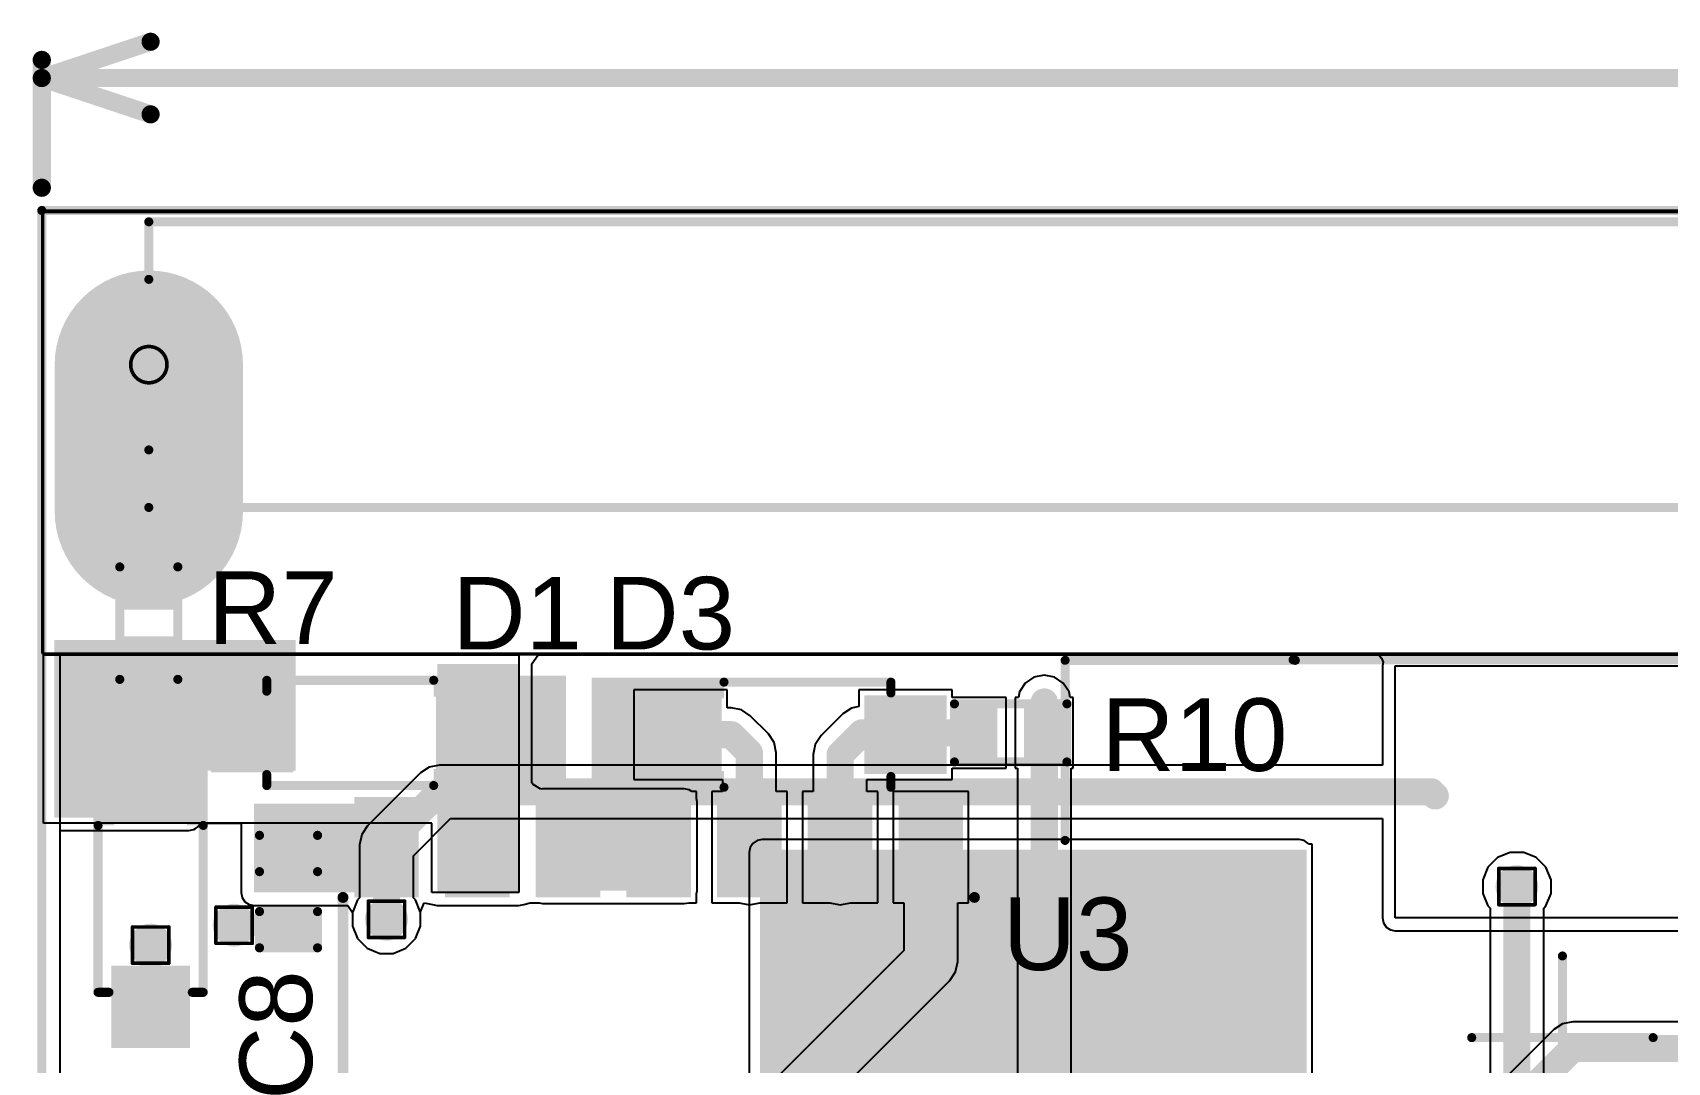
# Model space of a CAD drawing. Header units: inches. Extents: x 0 to 412, y -3 to 50.
# Drawn here: x -0.13 to 22.76, y 17.07 to 31.49 of the extents above; entities that cross this region are included whole.
import ezdxf

# ---------------------------------------------------------------- set-up
doc = ezdxf.new("R2010")
doc.units = ezdxf.units.IN
for name, color, linetype in [('Board_Outline', 56, 'Continuous'), ('Bottom Layer', 5, 'Continuous'), ('Bottom Overlay', 54, 'Continuous'), ('Bottom Paste', 16, 'Continuous'), ('Bottom Solder', 6, 'Continuous'), ('Dimension', 6, 'Continuous'), ('Drill Drawing', 1, 'Continuous'), ('Multi-Layer', 9, 'Continuous'), ('Pad Holes', 156, 'Continuous'), ('Top Layer', 1, 'Continuous'), ('Top Overlay', 2, 'Continuous'), ('Top Paste', 8, 'Continuous'), ('Top Solder', 216, 'Continuous'), ('Via Holes', 16, 'Continuous')]:
    doc.layers.add(name, color=color, linetype=linetype)
doc.styles.add('Arial', font='', dxfattribs={"height": 0.2})
doc.styles.get('Arial').set_extended_font_data('Arial')

msp = doc.modelspace()

# ---------------------------------------------------------------- hatches: boundary and pattern name
at = {"layer": 'Bottom Layer'}
h = msp.add_hatch(color=5, dxfattribs=at)
edge = h.paths.add_edge_path()
edge.add_arc((1.499, 26.841), 0.9, 0, 360)
for points in [[(10.084, 2.787), (17.602, 2.787), (17.602, 20.008), (10.084, 20.008)], [(10.158, 19.948), (17.608, 19.948), (17.608, 13.848), (10.158, 13.848)]]:
    msp.add_hatch(color=5, dxfattribs=at).paths.add_polyline_path(points)
h = msp.add_hatch(color=5, dxfattribs=at)
edge = h.paths.add_edge_path()
edge.add_arc((20.65, 19.533), 0.3, 0, 360)
h = msp.add_hatch(color=5, dxfattribs=at)
edge = h.paths.add_edge_path()
edge.add_arc((2.692, 18.992), 0.3, 0, 360)
h = msp.add_hatch(color=5, dxfattribs=at)
edge = h.paths.add_edge_path()
edge.add_arc((4.826, 19.075), 0.3, 0, 360)
h = msp.add_hatch(color=5, dxfattribs=at)
edge = h.paths.add_edge_path()
edge.add_arc((1.524, 18.713), 0.3, 0, 360)
at = {"layer": 'Bottom Paste'}
msp.add_hatch(color=16, dxfattribs=at).paths.add_polyline_path([(10.158, 19.948), (17.608, 19.948), (17.608, 13.848), (10.158, 13.848)])
at = {"layer": 'Bottom Solder'}
h = msp.add_hatch(color=6, dxfattribs=at)
edge = h.paths.add_edge_path()
edge.add_arc((1.499, 26.841), 1.002, 0, 360)
msp.add_hatch(color=6, dxfattribs=at).paths.add_polyline_path([(10.056, 20.049), (17.709, 20.049), (17.709, 13.746), (10.056, 13.746)])
at = {"layer": 'Multi-Layer'}
h = msp.add_hatch(color=9, dxfattribs=at)
edge = h.paths.add_edge_path()
edge.add_arc((1.499, 26.841), 0.9, 0, 360)
at = {"layer": 'Pad Holes'}
h = msp.add_hatch(color=7, dxfattribs=at)
edge = h.paths.add_edge_path()
edge.add_arc((1.499, 26.841), 0.51, 0, 360)
at = {"layer": 'Top Layer'}
h = msp.add_hatch(color=1, dxfattribs=at)
edge = h.paths.add_edge_path()
edge.add_arc((1.499, 26.841), 0.9, 0, 360)
for points in [[(1.181, 23.92), (1.816, 23.92), (1.816, 23.463), (1.181, 23.463)], [(0.178, 21.158), (3.556, 21.158), (3.556, 22.987), (0.178, 22.987)], [(0.178, 20.498), (2.057, 20.498), (2.057, 22.987), (0.178, 22.987)], [(1.181, 22.98), (1.816, 22.98), (1.816, 22.523), (1.181, 22.523)], [(5.537, 19.45), (6.68, 19.45), (6.68, 22.65), (5.537, 22.65)], [(3.421, 22.135), (3.421, 21.235), (2.471, 21.235), (2.471, 22.135)], [(6.571, 22.135), (6.571, 21.235), (5.621, 21.235), (5.621, 22.135)], [(8.466, 21.209), (8.466, 22.109), (9.416, 22.109), (9.416, 21.209)], [(11.616, 21.209), (11.616, 22.109), (12.566, 22.109), (12.566, 21.209)], [(12.866, 21.367), (12.866, 22.002), (13.323, 22.002), (13.323, 21.367)], [(13.805, 21.367), (13.805, 22.002), (14.263, 22.002), (14.263, 21.367)], [(1.074, 21.474), (1.974, 21.474), (1.974, 20.524), (1.074, 20.524)], [(2.972, 19.45), (5.182, 19.45), (5.182, 20.694), (2.972, 20.694)], [(4.476, 19.485), (4.476, 20.685), (5.176, 20.685), (5.176, 19.485)], [(5.746, 19.485), (5.746, 20.685), (6.446, 20.685), (6.446, 19.485)], [(7.01, 19.475), (8.992, 19.475), (8.992, 20.72), (7.01, 20.72)], [(7.016, 19.485), (7.016, 20.685), (7.716, 20.685), (7.716, 19.485)], [(8.286, 19.485), (8.286, 20.685), (8.986, 20.685), (8.986, 19.485)], [(9.556, 19.485), (9.556, 20.685), (10.256, 20.685), (10.256, 19.485)], [(10.826, 19.485), (10.826, 20.685), (11.526, 20.685), (11.526, 19.485)], [(12.096, 19.485), (12.096, 20.685), (12.796, 20.685), (12.796, 19.485)], [(3.772, 19.704), (3.137, 19.704), (3.137, 20.161), (3.772, 20.161)], [(3.772, 18.764), (3.137, 18.764), (3.137, 19.221), (3.772, 19.221)], [(1.074, 18.324), (1.974, 18.324), (1.974, 17.374), (1.074, 17.374)]]:
    msp.add_hatch(color=1, dxfattribs=at).paths.add_polyline_path(points)
h = msp.add_hatch(color=1, dxfattribs=at)
edge = h.paths.add_edge_path()
edge.add_arc((20.65, 19.533), 0.3, 0, 360)
h = msp.add_hatch(color=1, dxfattribs=at)
edge = h.paths.add_edge_path()
edge.add_arc((2.692, 18.992), 0.3, 0, 360)
h = msp.add_hatch(color=1, dxfattribs=at)
edge = h.paths.add_edge_path()
edge.add_arc((4.826, 19.075), 0.3, 0, 360)
h = msp.add_hatch(color=1, dxfattribs=at)
edge = h.paths.add_edge_path()
edge.add_arc((1.524, 18.713), 0.3, 0, 360)
at = {"layer": 'Top Overlay'}
for points in [[(5.486, 22.193), (7.341, 22.193), (7.341, 22.485), (5.486, 22.485)], [(6.641, 20.897), (7.341, 20.897), (7.341, 22.472), (6.641, 22.472)], [(9.551, 22.459), (7.696, 22.459), (7.696, 22.167), (9.551, 22.167)], [(8.396, 22.447), (7.696, 22.447), (7.696, 20.872), (8.396, 20.872)], [(1.016, 20.389), (1.016, 22.243), (0.724, 22.243), (0.724, 20.389)], [(2.311, 21.544), (2.311, 22.243), (0.737, 22.243), (0.737, 21.544)], [(2.324, 20.389), (2.324, 22.243), (2.032, 22.243), (2.032, 20.389)], [(5.486, 20.885), (7.341, 20.885), (7.341, 21.177), (5.486, 21.177)], [(9.551, 21.151), (7.696, 21.151), (7.696, 20.859), (9.551, 20.859)]]:
    msp.add_hatch(color=2, dxfattribs=at).paths.add_polyline_path(points)
at = {"layer": 'Top Paste'}
for points in [[(1.181, 23.92), (1.816, 23.92), (1.816, 23.463), (1.181, 23.463)], [(1.181, 22.98), (1.816, 22.98), (1.816, 22.523), (1.181, 22.523)], [(3.421, 22.135), (3.421, 21.235), (2.471, 21.235), (2.471, 22.135)], [(6.571, 22.135), (6.571, 21.235), (5.621, 21.235), (5.621, 22.135)], [(8.466, 21.209), (8.466, 22.109), (9.416, 22.109), (9.416, 21.209)], [(11.616, 21.209), (11.616, 22.109), (12.566, 22.109), (12.566, 21.209)], [(12.866, 21.367), (12.866, 22.002), (13.323, 22.002), (13.323, 21.367)], [(13.805, 21.367), (13.805, 22.002), (14.263, 22.002), (14.263, 21.367)], [(1.074, 21.474), (1.974, 21.474), (1.974, 20.524), (1.074, 20.524)], [(4.476, 19.485), (4.476, 20.685), (5.176, 20.685), (5.176, 19.485)], [(5.746, 19.485), (5.746, 20.685), (6.446, 20.685), (6.446, 19.485)], [(7.016, 19.485), (7.016, 20.685), (7.716, 20.685), (7.716, 19.485)], [(8.286, 19.485), (8.286, 20.685), (8.986, 20.685), (8.986, 19.485)], [(9.556, 19.485), (9.556, 20.685), (10.256, 20.685), (10.256, 19.485)], [(10.826, 19.485), (10.826, 20.685), (11.526, 20.685), (11.526, 19.485)], [(12.096, 19.485), (12.096, 20.685), (12.796, 20.685), (12.796, 19.485)], [(3.772, 19.704), (3.137, 19.704), (3.137, 20.161), (3.772, 20.161)], [(3.772, 18.764), (3.137, 18.764), (3.137, 19.221), (3.772, 19.221)], [(1.074, 18.324), (1.974, 18.324), (1.974, 17.374), (1.074, 17.374)]]:
    msp.add_hatch(color=8, dxfattribs=at).paths.add_polyline_path(points)
at = {"layer": 'Top Solder'}
h = msp.add_hatch(color=216, dxfattribs=at)
edge = h.paths.add_edge_path()
edge.add_arc((1.499, 26.841), 1.002, 0, 360)
for points in [[(1.126, 23.975), (1.871, 23.975), (1.871, 23.408), (1.126, 23.408)], [(1.126, 23.035), (1.871, 23.035), (1.871, 22.468), (1.126, 22.468)], [(3.523, 22.236), (3.523, 21.133), (2.37, 21.133), (2.37, 22.236)], [(6.673, 22.236), (6.673, 21.133), (5.52, 21.133), (5.52, 22.236)], [(8.364, 21.108), (8.364, 22.211), (9.517, 22.211), (9.517, 21.108)], [(11.514, 21.108), (11.514, 22.211), (12.667, 22.211), (12.667, 21.108)], [(12.811, 21.312), (12.811, 22.057), (13.378, 22.057), (13.378, 21.312)], [(13.75, 21.312), (13.75, 22.057), (14.318, 22.057), (14.318, 21.312)], [(0.972, 21.576), (2.076, 21.576), (2.076, 20.422), (0.972, 20.422)], [(4.374, 19.383), (4.374, 20.786), (5.278, 20.786), (5.278, 19.383)], [(5.644, 19.383), (5.644, 20.786), (6.548, 20.786), (6.548, 19.383)], [(6.914, 19.383), (6.914, 20.786), (7.818, 20.786), (7.818, 19.383)], [(8.184, 19.383), (8.184, 20.786), (9.088, 20.786), (9.088, 19.383)], [(9.454, 19.383), (9.454, 20.786), (10.358, 20.786), (10.358, 19.383)], [(10.724, 19.383), (10.724, 20.786), (11.628, 20.786), (11.628, 19.383)], [(11.994, 19.383), (11.994, 20.786), (12.898, 20.786), (12.898, 19.383)], [(3.832, 19.644), (3.077, 19.644), (3.077, 20.221), (3.832, 20.221)], [(3.832, 18.704), (3.077, 18.704), (3.077, 19.281), (3.832, 19.281)], [(0.972, 18.426), (2.076, 18.426), (2.076, 17.272), (0.972, 17.272)]]:
    msp.add_hatch(color=216, dxfattribs=at).paths.add_polyline_path(points)
at = {"layer": 'Via Holes'}
h = msp.add_hatch(color=7, dxfattribs=at)
edge = h.paths.add_edge_path()
edge.add_arc((20.65, 19.533), 0.15, 0, 360)
h = msp.add_hatch(color=7, dxfattribs=at)
edge = h.paths.add_edge_path()
edge.add_arc((4.826, 19.075), 0.15, 0, 360)
h = msp.add_hatch(color=7, dxfattribs=at)
edge = h.paths.add_edge_path()
edge.add_arc((2.692, 18.992), 0.15, 0, 360)
h = msp.add_hatch(color=7, dxfattribs=at)
edge = h.paths.add_edge_path()
edge.add_arc((1.524, 18.713), 0.15, 0, 360)

# ---------------------------------------------------------------- linework, layer by layer
at = {"layer": 'Board_Outline'}
for points in [[(0, 29, 0.127, 0.127, 0), (83, 29, 0.127, 0.127, 0)], [(0, 29, 0.127, 0.127, 0), (0, 0, 0.127, 0.127, 0)]]:
    msp.add_lwpolyline(points, format="xyseb", dxfattribs=at)
msp.add_lwpolyline([(-0.032, 29, 0.0635, 0.0635, 1), (0.032, 29, 0.0635, 0.0635, 1)], format="xyseb", close=True, dxfattribs=at)
msp.add_lwpolyline([(-0.032, 29, 0.0635, 0.0635, 1), (0.032, 29, 0.0635, 0.0635, 1)], format="xyseb", close=True, dxfattribs=at)
at = {"layer": 'Bottom Layer'}
for p, q in [((83, 29), (0, 29)), ((0, 29), (0, 22.802)), ((0, 22.802), (83, 22.802)), ((0.259, 0.259), (0.259, 22.802)), ((0.259, 22.802), (18.701, 22.802)), ((18.701, 22.802), (18.755, 22.729)), ((18.755, 22.729), (18.777, 22.675)), ((18.777, 22.675), (18.767, 22.625)), ((18.767, 22.625), (18.767, 21.235)), ((18.948, 19.094), (18.948, 22.625)), ((18.948, 22.625), (80.366, 22.625)), ((5.303, 21.125), (4.56, 20.382)), ((5.425, 21.206), (5.303, 21.125)), ((5.569, 21.235), (5.425, 21.206)), ((18.767, 21.235), (5.569, 21.235)), ((4.56, 20.382), (4.479, 20.261)), ((5.202, 19.961), (5.724, 20.484)), ((5.724, 20.484), (18.767, 20.484)), ((18.767, 20.484), (18.767, 19.094)), ((4.479, 20.261), (4.45, 20.117)), ((10.014, 20.176), (9.956, 20.137)), ((10.084, 20.19), (10.014, 20.176)), ((17.602, 20.19), (10.084, 20.19)), ((17.672, 20.176), (17.602, 20.19)), ((17.73, 20.137), (17.672, 20.176)), ((4.45, 20.117), (4.45, 19.376)), ((5.202, 19.376), (5.202, 19.961)), ((9.916, 20.078), (9.903, 20.008)), ((9.903, 20.008), (9.903, 2.787)), ((9.956, 20.137), (9.916, 20.078)), ((17.738, 20.126), (17.73, 20.137)), ((17.785, 20.126), (17.738, 20.126)), ((17.785, 14.33), (17.785, 20.126)), ((4.421, 19.346), (4.348, 19.17)), ((4.45, 19.376), (4.421, 19.346)), ((5.231, 19.346), (5.202, 19.376)), ((5.304, 19.17), (5.231, 19.346)), ((4.348, 19.17), (4.348, 18.98)), ((5.304, 18.98), (5.304, 19.17)), ((18.767, 19.094), (18.781, 19.025)), ((18.781, 19.025), (18.82, 18.966)), ((46.633, 19.094), (18.948, 19.094)), ((4.348, 18.98), (4.421, 18.805)), ((4.421, 18.805), (4.555, 18.67)), ((5.097, 18.67), (5.231, 18.805)), ((5.231, 18.805), (5.304, 18.98)), ((18.82, 18.966), (18.879, 18.927)), ((18.879, 18.927), (18.948, 18.913)), ((18.948, 18.913), (46.633, 18.913)), ((4.555, 18.67), (4.731, 18.598)), ((4.731, 18.598), (4.921, 18.598)), ((4.921, 18.598), (5.097, 18.67)), ((21.431, 17.641), (21.287, 17.612)), ((36.737, 17.641), (21.431, 17.641)), ((21.165, 17.531), (17.912, 14.278)), ((21.287, 17.612), (21.165, 17.531))]:
    msp.add_line(p, q, dxfattribs=at)
for points in [[(4.826, 20.117, 0.381, 0.381, 0), (5.569, 20.859, 0.381, 0.381, 0)], [(5.569, 20.859, 0.381, 0.381, 0), (19.45, 20.859, 0.381, 0.381, 0)], [(19.45, 20.859, 0.381, 0.381, 0), (19.507, 20.803, 0.381, 0.381, 0)], [(4.826, 19.075, 0.381, 0.381, 0), (4.826, 20.117, 0.381, 0.381, 0)], [(18.136, 13.97, 0.381, 0.381, 0), (21.431, 17.265, 0.381, 0.381, 0)], [(21.431, 17.265, 0.381, 0.381, 0), (62.332, 17.265, 0.381, 0.381, 0)]]:
    msp.add_lwpolyline(points, format="xyseb", dxfattribs=at)
for points in [[(5.473, 20.859, 0.191, 0.191, 1), (5.664, 20.859, 0.191, 0.191, 1)], [(5.473, 20.859, 0.191, 0.191, 1), (5.664, 20.859, 0.191, 0.191, 1)], [(19.355, 20.859, 0.191, 0.191, 1), (19.546, 20.859, 0.191, 0.191, 1)], [(19.355, 20.859, 0.191, 0.191, 1), (19.546, 20.859, 0.191, 0.191, 1)], [(19.412, 20.803, 0.191, 0.191, 1), (19.602, 20.803, 0.191, 0.191, 1)], [(4.731, 20.117, 0.191, 0.191, 1), (4.921, 20.117, 0.191, 0.191, 1)], [(4.731, 20.117, 0.191, 0.191, 1), (4.921, 20.117, 0.191, 0.191, 1)], [(4.731, 19.075, 0.191, 0.191, 1), (4.921, 19.075, 0.191, 0.191, 1)], [(21.336, 17.265, 0.191, 0.191, 1), (21.526, 17.265, 0.191, 0.191, 1)], [(21.336, 17.265, 0.191, 0.191, 1), (21.526, 17.265, 0.191, 0.191, 1)]]:
    msp.add_lwpolyline(points, format="xyseb", close=True, dxfattribs=at)
at = {"layer": 'Bottom Overlay'}
for points in [[(14.326, 20.179, 0.127, 0.127, 0), (14.326, 22.701, 0.127, 0.127, 0)], [(14.326, 22.701, 0.127, 0.127, 0), (17.548, 22.701, 0.127, 0.127, 0)], [(17.517, 22.708, 0.127, 0.127, 0), (69.062, 22.708, 0.127, 0.127, 0)], [(21.288, 16.148, 0.127, 0.127, 0), (21.288, 18.561, 0.127, 0.127, 0)], [(20.018, 17.418, 0.127, 0.127, 0), (22.558, 17.418, 0.127, 0.127, 0)]]:
    msp.add_lwpolyline(points, format="xyseb", dxfattribs=at)
for points in [[(14.294, 22.701, 0.0635, 0.0635, 1), (14.357, 22.701, 0.0635, 0.0635, 1)], [(14.294, 22.701, 0.0635, 0.0635, 1), (14.357, 22.701, 0.0635, 0.0635, 1)], [(17.486, 22.708, 0.0635, 0.0635, 1), (17.549, 22.708, 0.0635, 0.0635, 1)], [(17.516, 22.701, 0.0635, 0.0635, 1), (17.58, 22.701, 0.0635, 0.0635, 1)], [(14.294, 20.179, 0.0635, 0.0635, 1), (14.357, 20.179, 0.0635, 0.0635, 1)], [(21.256, 18.561, 0.0635, 0.0635, 1), (21.319, 18.561, 0.0635, 0.0635, 1)], [(19.986, 17.418, 0.0635, 0.0635, 1), (20.049, 17.418, 0.0635, 0.0635, 1)], [(22.526, 17.418, 0.0635, 0.0635, 1), (22.589, 17.418, 0.0635, 0.0635, 1)]]:
    msp.add_lwpolyline(points, format="xyseb", close=True, dxfattribs=at)
at = {"layer": 'Dimension'}
for points in [[(0, 30.854, 0.254, 0.254, 0), (1.524, 31.362, 0.254, 0.254, 0)], [(0, 29.318, 0.254, 0.254, 0), (0, 31.108, 0.254, 0.254, 0)], [(0, 30.854, 0.254, 0.254, 0), (1.524, 30.346, 0.254, 0.254, 0)], [(0, 30.854, 0.254, 0.254, 0), (35.99, 30.854, 0.254, 0.254, 0)]]:
    msp.add_lwpolyline(points, format="xyseb", dxfattribs=at)
for points in [[(1.46, 31.362, 0.127, 0.127, 1), (1.587, 31.362, 0.127, 0.127, 1)], [(-0.064, 31.108, 0.127, 0.127, 1), (0.064, 31.108, 0.127, 0.127, 1)], [(-0.064, 30.854, 0.127, 0.127, 1), (0.064, 30.854, 0.127, 0.127, 1)], [(-0.064, 30.854, 0.127, 0.127, 1), (0.064, 30.854, 0.127, 0.127, 1)], [(-0.064, 30.854, 0.127, 0.127, 1), (0.064, 30.854, 0.127, 0.127, 1)], [(1.46, 30.346, 0.127, 0.127, 1), (1.587, 30.346, 0.127, 0.127, 1)], [(-0.064, 29.318, 0.127, 0.127, 1), (0.064, 29.318, 0.127, 0.127, 1)]]:
    msp.add_lwpolyline(points, format="xyseb", close=True, dxfattribs=at)
at = {"layer": 'Drill Drawing'}
for points in [[(1.753, 26.841, 0.0508, 0.0508, 1), (1.245, 26.841, 0.0508, 0.0508, 1)], [(1.232, 26.841, 0.0254, 0.0254, 1), (1.257, 26.841, 0.0254, 0.0254, 1)], [(1.74, 26.841, 0.0254, 0.0254, 1), (1.765, 26.841, 0.0254, 0.0254, 1)], [(20.384, 19.787, 0.0254, 0.0254, 1), (20.409, 19.787, 0.0254, 0.0254, 1)], [(20.384, 19.787, 0.0254, 0.0254, 1), (20.409, 19.787, 0.0254, 0.0254, 1)], [(20.892, 19.787, 0.0254, 0.0254, 1), (20.917, 19.787, 0.0254, 0.0254, 1)], [(20.892, 19.787, 0.0254, 0.0254, 1), (20.917, 19.787, 0.0254, 0.0254, 1)], [(2.426, 19.246, 0.0254, 0.0254, 1), (2.451, 19.246, 0.0254, 0.0254, 1)], [(2.426, 19.246, 0.0254, 0.0254, 1), (2.451, 19.246, 0.0254, 0.0254, 1)], [(2.934, 19.246, 0.0254, 0.0254, 1), (2.959, 19.246, 0.0254, 0.0254, 1)], [(2.934, 19.246, 0.0254, 0.0254, 1), (2.959, 19.246, 0.0254, 0.0254, 1)], [(4.559, 19.329, 0.0254, 0.0254, 1), (4.585, 19.329, 0.0254, 0.0254, 1)], [(4.559, 19.329, 0.0254, 0.0254, 1), (4.585, 19.329, 0.0254, 0.0254, 1)], [(5.067, 19.329, 0.0254, 0.0254, 1), (5.093, 19.329, 0.0254, 0.0254, 1)], [(5.067, 19.329, 0.0254, 0.0254, 1), (5.093, 19.329, 0.0254, 0.0254, 1)], [(20.384, 19.279, 0.0254, 0.0254, 1), (20.409, 19.279, 0.0254, 0.0254, 1)], [(20.384, 19.279, 0.0254, 0.0254, 1), (20.409, 19.279, 0.0254, 0.0254, 1)], [(20.892, 19.279, 0.0254, 0.0254, 1), (20.917, 19.279, 0.0254, 0.0254, 1)], [(20.892, 19.279, 0.0254, 0.0254, 1), (20.917, 19.279, 0.0254, 0.0254, 1)], [(1.257, 18.967, 0.0254, 0.0254, 1), (1.283, 18.967, 0.0254, 0.0254, 1)], [(1.257, 18.967, 0.0254, 0.0254, 1), (1.283, 18.967, 0.0254, 0.0254, 1)], [(1.765, 18.967, 0.0254, 0.0254, 1), (1.791, 18.967, 0.0254, 0.0254, 1)], [(1.765, 18.967, 0.0254, 0.0254, 1), (1.791, 18.967, 0.0254, 0.0254, 1)], [(2.426, 18.738, 0.0254, 0.0254, 1), (2.451, 18.738, 0.0254, 0.0254, 1)], [(2.426, 18.738, 0.0254, 0.0254, 1), (2.451, 18.738, 0.0254, 0.0254, 1)], [(2.934, 18.738, 0.0254, 0.0254, 1), (2.959, 18.738, 0.0254, 0.0254, 1)], [(2.934, 18.738, 0.0254, 0.0254, 1), (2.959, 18.738, 0.0254, 0.0254, 1)], [(4.559, 18.821, 0.0254, 0.0254, 1), (4.585, 18.821, 0.0254, 0.0254, 1)], [(4.559, 18.821, 0.0254, 0.0254, 1), (4.585, 18.821, 0.0254, 0.0254, 1)], [(5.067, 18.821, 0.0254, 0.0254, 1), (5.093, 18.821, 0.0254, 0.0254, 1)], [(5.067, 18.821, 0.0254, 0.0254, 1), (5.093, 18.821, 0.0254, 0.0254, 1)], [(1.257, 18.459, 0.0254, 0.0254, 1), (1.283, 18.459, 0.0254, 0.0254, 1)], [(1.257, 18.459, 0.0254, 0.0254, 1), (1.283, 18.459, 0.0254, 0.0254, 1)], [(1.765, 18.459, 0.0254, 0.0254, 1), (1.791, 18.459, 0.0254, 0.0254, 1)], [(1.765, 18.459, 0.0254, 0.0254, 1), (1.791, 18.459, 0.0254, 0.0254, 1)]]:
    msp.add_lwpolyline(points, format="xyseb", close=True, dxfattribs=at)
for points in [[(20.396, 19.787, 0.0508, 0.0508, 0), (20.904, 19.787, 0.0508, 0.0508, 0)], [(20.396, 19.279, 0.0508, 0.0508, 0), (20.396, 19.787, 0.0508, 0.0508, 0)], [(20.904, 19.279, 0.0508, 0.0508, 0), (20.904, 19.787, 0.0508, 0.0508, 0)], [(2.438, 19.246, 0.0508, 0.0508, 0), (2.946, 19.246, 0.0508, 0.0508, 0)], [(2.438, 18.738, 0.0508, 0.0508, 0), (2.438, 19.246, 0.0508, 0.0508, 0)], [(2.946, 18.738, 0.0508, 0.0508, 0), (2.946, 19.246, 0.0508, 0.0508, 0)], [(4.572, 19.329, 0.0508, 0.0508, 0), (5.08, 19.329, 0.0508, 0.0508, 0)], [(4.572, 18.821, 0.0508, 0.0508, 0), (4.572, 19.329, 0.0508, 0.0508, 0)], [(5.08, 18.821, 0.0508, 0.0508, 0), (5.08, 19.329, 0.0508, 0.0508, 0)], [(20.396, 19.279, 0.0508, 0.0508, 0), (20.904, 19.279, 0.0508, 0.0508, 0)], [(1.27, 18.967, 0.0508, 0.0508, 0), (1.778, 18.967, 0.0508, 0.0508, 0)], [(1.27, 18.459, 0.0508, 0.0508, 0), (1.27, 18.967, 0.0508, 0.0508, 0)], [(1.778, 18.459, 0.0508, 0.0508, 0), (1.778, 18.967, 0.0508, 0.0508, 0)], [(2.438, 18.738, 0.0508, 0.0508, 0), (2.946, 18.738, 0.0508, 0.0508, 0)], [(4.572, 18.821, 0.0508, 0.0508, 0), (5.08, 18.821, 0.0508, 0.0508, 0)], [(1.27, 18.459, 0.0508, 0.0508, 0), (1.778, 18.459, 0.0508, 0.0508, 0)]]:
    msp.add_lwpolyline(points, format="xyseb", dxfattribs=at)
at = {"layer": 'Top Layer'}
for p, q in [((0.025, 28.975), (83, 28.975)), ((0.025, 22.777), (0.025, 28.975)), ((0.025, 20.422), (0.025, 22.777)), ((0.025, 22.777), (6.68, 22.777)), ((83, 22.777), (0.025, 22.777)), ((6.68, 22.777), (6.68, 19.45)), ((6.861, 22.65), (6.95, 22.777)), ((6.95, 22.777), (46.624, 22.777)), ((6.861, 20.987), (6.861, 22.65)), ((13.89, 22.464), (13.768, 22.382)), ((14.034, 22.492), (13.89, 22.464)), ((14.178, 22.464), (14.034, 22.492)), ((14.299, 22.382), (14.178, 22.464)), ((9.594, 22.287), (8.288, 22.287)), ((8.288, 22.287), (8.288, 21.032)), ((9.594, 22.035), (9.594, 22.287)), ((12.744, 22.287), (11.438, 22.287)), ((11.438, 22.287), (11.438, 22.052)), ((12.744, 22.18), (12.744, 22.287)), ((13.687, 22.26), (13.671, 22.18)), ((13.768, 22.382), (13.687, 22.26)), ((14.381, 22.26), (14.299, 22.382)), ((14.397, 22.18), (14.381, 22.26)), ((9.652, 22.035), (9.594, 22.035)), ((9.796, 22.006), (9.652, 22.035)), ((9.918, 21.925), (9.796, 22.006)), ((11.337, 22.032), (11.215, 21.95)), ((11.438, 22.052), (11.337, 22.032)), ((13.501, 22.18), (12.744, 22.18)), ((13.501, 21.19), (13.501, 22.18)), ((13.671, 22.18), (13.628, 22.18)), ((13.628, 22.18), (13.628, 21.19)), ((14.44, 22.18), (14.397, 22.18)), ((14.44, 21.19), (14.44, 22.18)), ((10.172, 21.671), (9.918, 21.925)), ((11.215, 21.95), (10.91, 21.646)), ((10.253, 21.549), (10.172, 21.671)), ((10.282, 21.405), (10.253, 21.549)), ((10.829, 21.524), (10.8, 21.38)), ((10.91, 21.646), (10.829, 21.524)), ((10.282, 20.862), (10.282, 21.405)), ((10.8, 21.38), (10.8, 20.862)), ((12.744, 21.032), (12.744, 21.19)), ((12.744, 21.19), (13.501, 21.19)), ((13.628, 21.19), (13.658, 21.19)), ((13.658, 21.19), (13.658, 13.09)), ((14.409, 16.328), (14.409, 21.19)), ((14.409, 21.19), (14.44, 21.19)), ((6.88, 20.964), (6.861, 20.987)), ((6.988, 20.897), (6.88, 20.964)), ((7.01, 20.901), (6.988, 20.897)), ((8.992, 20.901), (7.01, 20.901)), ((8.288, 21.032), (9.53, 21.032)), ((9.061, 20.887), (8.992, 20.901)), ((9.098, 20.862), (9.061, 20.887)), ((9.164, 20.862), (9.098, 20.862)), ((9.164, 20.765), (9.164, 20.862)), ((9.53, 20.862), (9.378, 20.862)), ((9.378, 20.862), (9.378, 19.307)), ((9.53, 21.032), (9.53, 20.862)), ((10.434, 20.862), (10.282, 20.862)), ((10.434, 19.307), (10.434, 20.862)), ((10.8, 20.862), (10.648, 20.862)), ((10.648, 20.862), (10.648, 19.307)), ((11.552, 20.862), (11.552, 21.032)), ((11.552, 21.032), (12.744, 21.032)), ((11.704, 20.862), (11.552, 20.862)), ((11.704, 19.307), (11.704, 20.862)), ((12.974, 20.862), (11.918, 20.862)), ((11.918, 20.862), (11.918, 19.307)), ((12.974, 19.307), (12.974, 20.862)), ((9.173, 20.72), (9.164, 20.765)), ((9.173, 19.475), (9.173, 20.72)), ((5.461, 20.422), (0.025, 20.422)), ((2.152, 20.347), (2.186, 20.37)), ((2.186, 20.37), (2.22, 20.422)), ((2.22, 20.422), (2.791, 20.422)), ((2.791, 20.422), (2.791, 19.45)), ((5.461, 19.45), (5.461, 20.422)), ((0.259, 13.465), (0.259, 20.317)), ((0.259, 20.317), (2.057, 20.317)), ((2.057, 20.317), (2.127, 20.33)), ((2.127, 20.33), (2.151, 20.346)), ((2.151, 20.346), (2.152, 20.346)), ((2.152, 20.346), (2.152, 20.347)), ((20.38, 19.938), (20.245, 19.803)), ((20.555, 20.01), (20.38, 19.938)), ((20.745, 20.01), (20.555, 20.01)), ((20.921, 19.938), (20.745, 20.01)), ((21.055, 19.803), (20.921, 19.938)), ((20.245, 19.803), (20.172, 19.628)), ((21.128, 19.628), (21.055, 19.803)), ((9.164, 19.429), (9.173, 19.475)), ((20.172, 19.628), (20.172, 19.438)), ((21.128, 19.438), (21.128, 19.628)), ((2.791, 19.45), (2.804, 19.38)), ((2.804, 19.38), (2.844, 19.321)), ((2.844, 19.321), (2.902, 19.282)), ((2.902, 19.282), (2.972, 19.268)), ((2.972, 19.268), (4.283, 19.268)), ((4.283, 19.268), (4.348, 19.17)), ((5.3, 19.18), (5.354, 19.307)), ((5.354, 19.307), (5.468, 19.282)), ((6.68, 19.45), (5.461, 19.45)), ((5.468, 19.282), (5.537, 19.268)), ((5.537, 19.268), (6.68, 19.268)), ((6.68, 19.268), (6.75, 19.282)), ((6.75, 19.282), (6.838, 19.307)), ((6.838, 19.307), (6.964, 19.303)), ((6.964, 19.303), (7.01, 19.294)), ((7.01, 19.294), (8.992, 19.294)), ((8.992, 19.294), (9.057, 19.307)), ((9.057, 19.307), (9.164, 19.307)), ((9.164, 19.307), (9.164, 19.429)), ((9.378, 19.307), (9.761, 19.307)), ((9.761, 19.307), (9.762, 19.306)), ((9.762, 19.306), (9.906, 19.277)), ((9.906, 19.277), (10.05, 19.306)), ((10.05, 19.306), (10.051, 19.307)), ((10.051, 19.307), (10.434, 19.307)), ((10.648, 19.307), (11.031, 19.307)), ((11.031, 19.307), (11.032, 19.306)), ((11.032, 19.306), (11.176, 19.277)), ((11.176, 19.277), (11.32, 19.306)), ((11.32, 19.306), (11.321, 19.307)), ((11.321, 19.307), (11.704, 19.307)), ((11.918, 19.307), (12.07, 19.307)), ((12.07, 19.307), (12.07, 18.64)), ((12.822, 18.484), (12.822, 19.307)), ((12.822, 19.307), (12.974, 19.307)), ((20.172, 19.438), (20.245, 19.262)), ((20.245, 19.262), (20.275, 19.232)), ((20.275, 19.232), (20.275, 12.551)), ((21.026, 19.232), (21.055, 19.262)), ((21.026, 12.395), (21.026, 19.232)), ((21.055, 19.262), (21.128, 19.438)), ((4.348, 19.17), (4.348, 18.98)), ((5.304, 19.17), (5.3, 19.18)), ((5.304, 18.98), (5.304, 19.17)), ((4.348, 18.98), (4.421, 18.805)), ((4.421, 18.805), (4.555, 18.67)), ((5.097, 18.67), (5.231, 18.805)), ((5.231, 18.805), (5.304, 18.98)), ((4.555, 18.67), (4.731, 18.598)), ((4.731, 18.598), (4.921, 18.598)), ((4.921, 18.598), (5.097, 18.67)), ((12.07, 18.64), (9.64, 16.21)), ((12.712, 18.219), (12.793, 18.341)), ((12.793, 18.341), (12.822, 18.484)), ((10.282, 15.789), (12.712, 18.219))]:
    msp.add_line(p, q, dxfattribs=at)
for points in [[(1.499, 24.784, 2.636, 2.636, 0), (1.499, 26.841, 2.636, 2.636, 0)], [(14.034, 12.935, 0.381, 0.381, 0), (14.034, 22.117, 0.381, 0.381, 0)], [(8.941, 21.659, 0.381, 0.381, 0), (9.652, 21.659, 0.381, 0.381, 0)], [(9.652, 21.659, 0.381, 0.381, 0), (9.906, 21.405, 0.381, 0.381, 0)], [(11.176, 21.38, 0.381, 0.381, 0), (11.481, 21.685, 0.381, 0.381, 0)], [(11.481, 21.685, 0.381, 0.381, 0), (13.094, 21.685, 0.381, 0.381, 0)], [(9.906, 19.653, 0.381, 0.381, 0), (9.906, 21.405, 0.381, 0.381, 0)], [(11.176, 19.653, 0.381, 0.381, 0), (11.176, 21.38, 0.381, 0.381, 0)], [(4.826, 19.075, 0.381, 0.381, 0), (4.826, 20.085, 0.381, 0.381, 0)], [(12.446, 18.484, 0.381, 0.381, 0), (12.446, 20.085, 0.381, 0.381, 0)], [(20.65, 12.395, 0.381, 0.381, 0), (20.65, 19.533, 0.381, 0.381, 0)], [(2.692, 18.992, 0.305, 0.305, 0), (3.454, 18.992, 0.305, 0.305, 0)], [(1.524, 17.849, 0.305, 0.305, 0), (1.524, 18.713, 0.305, 0.305, 0)], [(9.906, 15.944, 0.381, 0.381, 0), (12.446, 18.484, 0.381, 0.381, 0)]]:
    msp.add_lwpolyline(points, format="xyseb", dxfattribs=at)
for points in [[(0.84, 26.841, 1.318, 1.318, 1), (2.158, 26.841, 1.318, 1.318, 1)], [(0.84, 24.784, 1.318, 1.318, 1), (2.158, 24.784, 1.318, 1.318, 1)], [(13.939, 22.117, 0.191, 0.191, 1), (14.129, 22.117, 0.191, 0.191, 1)], [(8.846, 21.659, 0.191, 0.191, 1), (9.036, 21.659, 0.191, 0.191, 1)], [(9.557, 21.659, 0.191, 0.191, 1), (9.747, 21.659, 0.191, 0.191, 1)], [(9.557, 21.659, 0.191, 0.191, 1), (9.747, 21.659, 0.191, 0.191, 1)], [(11.386, 21.685, 0.191, 0.191, 1), (11.576, 21.685, 0.191, 0.191, 1)], [(11.386, 21.685, 0.191, 0.191, 1), (11.576, 21.685, 0.191, 0.191, 1)], [(12.999, 21.685, 0.191, 0.191, 1), (13.189, 21.685, 0.191, 0.191, 1)], [(9.811, 21.405, 0.191, 0.191, 1), (10.001, 21.405, 0.191, 0.191, 1)], [(9.811, 21.405, 0.191, 0.191, 1), (10.001, 21.405, 0.191, 0.191, 1)], [(11.081, 21.38, 0.191, 0.191, 1), (11.271, 21.38, 0.191, 0.191, 1)], [(11.081, 21.38, 0.191, 0.191, 1), (11.271, 21.38, 0.191, 0.191, 1)], [(4.731, 20.085, 0.191, 0.191, 1), (4.921, 20.085, 0.191, 0.191, 1)], [(12.351, 20.085, 0.191, 0.191, 1), (12.541, 20.085, 0.191, 0.191, 1)], [(9.811, 19.653, 0.191, 0.191, 1), (10.001, 19.653, 0.191, 0.191, 1)], [(11.081, 19.653, 0.191, 0.191, 1), (11.271, 19.653, 0.191, 0.191, 1)], [(20.555, 19.533, 0.191, 0.191, 1), (20.745, 19.533, 0.191, 0.191, 1)], [(4.731, 19.075, 0.191, 0.191, 1), (4.921, 19.075, 0.191, 0.191, 1)], [(2.616, 18.992, 0.152, 0.152, 1), (2.769, 18.992, 0.152, 0.152, 1)], [(3.378, 18.992, 0.152, 0.152, 1), (3.531, 18.992, 0.152, 0.152, 1)], [(1.448, 18.713, 0.152, 0.152, 1), (1.6, 18.713, 0.152, 0.152, 1)], [(12.351, 18.484, 0.191, 0.191, 1), (12.541, 18.484, 0.191, 0.191, 1)], [(12.351, 18.484, 0.191, 0.191, 1), (12.541, 18.484, 0.191, 0.191, 1)], [(1.448, 17.849, 0.152, 0.152, 1), (1.6, 17.849, 0.152, 0.152, 1)]]:
    msp.add_lwpolyline(points, format="xyseb", close=True, dxfattribs=at)
at = {"layer": 'Top Overlay'}
for points in [[(1.499, 28.035, 0.127, 0.127, 0), (1.499, 28.841, 0.127, 0.127, 0)], [(1.499, 28.841, 0.127, 0.127, 0), (40.499, 28.841, 0.127, 0.127, 0)], [(1.499, 24.841, 0.127, 0.127, 0), (1.499, 25.647, 0.127, 0.127, 0)], [(1.499, 24.841, 0.127, 0.127, 0), (40.499, 24.841, 0.127, 0.127, 0)], [(1.092, 24.009, 0.127, 0.127, 0), (1.905, 24.009, 0.127, 0.127, 0)], [(1.092, 22.434, 0.127, 0.127, 0), (1.092, 24.009, 0.127, 0.127, 0)], [(1.067, 22.409, 0.00323, 0.00323, 0), (1.067, 24.034, 0.00323, 0.00323, 0)], [(1.905, 22.434, 0.127, 0.127, 0), (1.905, 24.009, 0.127, 0.127, 0)], [(1.092, 22.434, 0.127, 0.127, 0), (1.905, 22.434, 0.127, 0.127, 0)], [(3.15, 22.269, 0.127, 0.127, 0), (3.15, 22.421, 0.127, 0.127, 0)], [(3.15, 22.421, 0.127, 0.127, 0), (5.486, 22.421, 0.127, 0.127, 0)], [(9.551, 22.396, 0.127, 0.127, 0), (11.887, 22.396, 0.127, 0.127, 0)], [(11.887, 22.244, 0.127, 0.127, 0), (11.887, 22.396, 0.127, 0.127, 0)], [(12.777, 22.091, 0.127, 0.127, 0), (14.351, 22.091, 0.127, 0.127, 0)], [(12.777, 21.278, 0.127, 0.127, 0), (12.777, 22.091, 0.127, 0.127, 0)], [(14.351, 21.278, 0.127, 0.127, 0), (14.351, 22.091, 0.127, 0.127, 0)], [(12.777, 21.278, 0.127, 0.127, 0), (14.351, 21.278, 0.127, 0.127, 0)], [(3.15, 20.948, 0.127, 0.127, 0), (3.15, 21.101, 0.127, 0.127, 0)], [(11.887, 20.923, 0.127, 0.127, 0), (11.887, 21.075, 0.127, 0.127, 0)], [(12.751, 21.253, 0.00323, 0.00323, 0), (14.377, 21.253, 0.00323, 0.00323, 0)], [(3.15, 20.948, 0.127, 0.127, 0), (5.486, 20.948, 0.127, 0.127, 0)], [(9.551, 20.923, 0.127, 0.127, 0), (11.887, 20.923, 0.127, 0.127, 0)], [(0.787, 18.052, 0.127, 0.127, 0), (0.787, 20.389, 0.127, 0.127, 0)], [(2.261, 18.052, 0.127, 0.127, 0), (2.261, 20.389, 0.127, 0.127, 0)], [(3.048, 20.25, 0.127, 0.127, 0), (3.861, 20.25, 0.127, 0.127, 0)], [(3.048, 19.742, 0.127, 0.127, 0), (3.048, 20.25, 0.127, 0.127, 0)], [(3.861, 19.742, 0.127, 0.127, 0), (3.861, 20.25, 0.127, 0.127, 0)], [(4.216, 15.139, 0.152, 0.152, 0), (4.216, 19.381, 0.152, 0.152, 0)], [(13.056, 15.139, 0.152, 0.152, 0), (13.056, 19.381, 0.152, 0.152, 0)], [(3.048, 18.675, 0.127, 0.127, 0), (3.048, 19.183, 0.127, 0.127, 0)], [(3.861, 18.675, 0.127, 0.127, 0), (3.861, 19.183, 0.127, 0.127, 0)], [(3.048, 18.675, 0.127, 0.127, 0), (3.861, 18.675, 0.127, 0.127, 0)], [(0.787, 18.052, 0.127, 0.127, 0), (0.94, 18.052, 0.127, 0.127, 0)], [(2.108, 18.052, 0.127, 0.127, 0), (2.261, 18.052, 0.127, 0.127, 0)]]:
    msp.add_lwpolyline(points, format="xyseb", dxfattribs=at)
for points in [[(1.467, 28.841, 0.0635, 0.0635, 1), (1.53, 28.841, 0.0635, 0.0635, 1)], [(1.467, 28.841, 0.0635, 0.0635, 1), (1.53, 28.841, 0.0635, 0.0635, 1)], [(1.467, 28.035, 0.0635, 0.0635, 1), (1.53, 28.035, 0.0635, 0.0635, 1)], [(1.467, 25.647, 0.0635, 0.0635, 1), (1.53, 25.647, 0.0635, 0.0635, 1)], [(1.467, 24.841, 0.0635, 0.0635, 1), (1.53, 24.841, 0.0635, 0.0635, 1)], [(1.467, 24.841, 0.0635, 0.0635, 1), (1.53, 24.841, 0.0635, 0.0635, 1)], [(1.06, 24.009, 0.0635, 0.0635, 1), (1.124, 24.009, 0.0635, 0.0635, 1)], [(1.06, 24.009, 0.0635, 0.0635, 1), (1.124, 24.009, 0.0635, 0.0635, 1)], [(1.066, 24.034, 0.00161, 0.00161, 1), (1.068, 24.034, 0.00161, 0.00161, 1)], [(1.873, 24.009, 0.0635, 0.0635, 1), (1.937, 24.009, 0.0635, 0.0635, 1)], [(1.873, 24.009, 0.0635, 0.0635, 1), (1.937, 24.009, 0.0635, 0.0635, 1)], [(1.06, 22.434, 0.0635, 0.0635, 1), (1.124, 22.434, 0.0635, 0.0635, 1)], [(1.06, 22.434, 0.0635, 0.0635, 1), (1.124, 22.434, 0.0635, 0.0635, 1)], [(1.873, 22.434, 0.0635, 0.0635, 1), (1.937, 22.434, 0.0635, 0.0635, 1)], [(1.873, 22.434, 0.0635, 0.0635, 1), (1.937, 22.434, 0.0635, 0.0635, 1)], [(3.118, 22.421, 0.0635, 0.0635, 1), (3.181, 22.421, 0.0635, 0.0635, 1)], [(3.118, 22.421, 0.0635, 0.0635, 1), (3.181, 22.421, 0.0635, 0.0635, 1)], [(5.455, 22.421, 0.0635, 0.0635, 1), (5.518, 22.421, 0.0635, 0.0635, 1)], [(9.519, 22.396, 0.0635, 0.0635, 1), (9.582, 22.396, 0.0635, 0.0635, 1)], [(11.856, 22.396, 0.0635, 0.0635, 1), (11.919, 22.396, 0.0635, 0.0635, 1)], [(11.856, 22.396, 0.0635, 0.0635, 1), (11.919, 22.396, 0.0635, 0.0635, 1)], [(1.066, 22.409, 0.00161, 0.00161, 1), (1.068, 22.409, 0.00161, 0.00161, 1)], [(3.118, 22.269, 0.0635, 0.0635, 1), (3.181, 22.269, 0.0635, 0.0635, 1)], [(11.856, 22.244, 0.0635, 0.0635, 1), (11.919, 22.244, 0.0635, 0.0635, 1)], [(12.745, 22.091, 0.0635, 0.0635, 1), (12.808, 22.091, 0.0635, 0.0635, 1)], [(12.745, 22.091, 0.0635, 0.0635, 1), (12.808, 22.091, 0.0635, 0.0635, 1)], [(14.32, 22.091, 0.0635, 0.0635, 1), (14.383, 22.091, 0.0635, 0.0635, 1)], [(14.32, 22.091, 0.0635, 0.0635, 1), (14.383, 22.091, 0.0635, 0.0635, 1)], [(12.745, 21.278, 0.0635, 0.0635, 1), (12.808, 21.278, 0.0635, 0.0635, 1)], [(12.745, 21.278, 0.0635, 0.0635, 1), (12.808, 21.278, 0.0635, 0.0635, 1)], [(14.32, 21.278, 0.0635, 0.0635, 1), (14.383, 21.278, 0.0635, 0.0635, 1)], [(14.32, 21.278, 0.0635, 0.0635, 1), (14.383, 21.278, 0.0635, 0.0635, 1)], [(3.118, 21.101, 0.0635, 0.0635, 1), (3.181, 21.101, 0.0635, 0.0635, 1)], [(11.856, 21.075, 0.0635, 0.0635, 1), (11.919, 21.075, 0.0635, 0.0635, 1)], [(12.75, 21.253, 0.00161, 0.00161, 1), (12.752, 21.253, 0.00161, 0.00161, 1)], [(14.376, 21.253, 0.00161, 0.00161, 1), (14.378, 21.253, 0.00161, 0.00161, 1)], [(3.118, 20.948, 0.0635, 0.0635, 1), (3.181, 20.948, 0.0635, 0.0635, 1)], [(3.118, 20.948, 0.0635, 0.0635, 1), (3.181, 20.948, 0.0635, 0.0635, 1)], [(5.455, 20.948, 0.0635, 0.0635, 1), (5.518, 20.948, 0.0635, 0.0635, 1)], [(9.519, 20.923, 0.0635, 0.0635, 1), (9.582, 20.923, 0.0635, 0.0635, 1)], [(11.856, 20.923, 0.0635, 0.0635, 1), (11.919, 20.923, 0.0635, 0.0635, 1)], [(11.856, 20.923, 0.0635, 0.0635, 1), (11.919, 20.923, 0.0635, 0.0635, 1)], [(0.756, 20.389, 0.0635, 0.0635, 1), (0.819, 20.389, 0.0635, 0.0635, 1)], [(2.229, 20.389, 0.0635, 0.0635, 1), (2.292, 20.389, 0.0635, 0.0635, 1)], [(3.016, 20.25, 0.0635, 0.0635, 1), (3.08, 20.25, 0.0635, 0.0635, 1)], [(3.016, 20.25, 0.0635, 0.0635, 1), (3.08, 20.25, 0.0635, 0.0635, 1)], [(3.829, 20.25, 0.0635, 0.0635, 1), (3.893, 20.25, 0.0635, 0.0635, 1)], [(3.829, 20.25, 0.0635, 0.0635, 1), (3.893, 20.25, 0.0635, 0.0635, 1)], [(3.016, 19.742, 0.0635, 0.0635, 1), (3.08, 19.742, 0.0635, 0.0635, 1)], [(3.829, 19.742, 0.0635, 0.0635, 1), (3.893, 19.742, 0.0635, 0.0635, 1)], [(4.178, 19.381, 0.0762, 0.0762, 1), (4.255, 19.381, 0.0762, 0.0762, 1)], [(13.018, 19.381, 0.0762, 0.0762, 1), (13.094, 19.381, 0.0762, 0.0762, 1)], [(3.016, 19.183, 0.0635, 0.0635, 1), (3.08, 19.183, 0.0635, 0.0635, 1)], [(3.829, 19.183, 0.0635, 0.0635, 1), (3.893, 19.183, 0.0635, 0.0635, 1)], [(3.016, 18.675, 0.0635, 0.0635, 1), (3.08, 18.675, 0.0635, 0.0635, 1)], [(3.016, 18.675, 0.0635, 0.0635, 1), (3.08, 18.675, 0.0635, 0.0635, 1)], [(3.829, 18.675, 0.0635, 0.0635, 1), (3.893, 18.675, 0.0635, 0.0635, 1)], [(3.829, 18.675, 0.0635, 0.0635, 1), (3.893, 18.675, 0.0635, 0.0635, 1)], [(0.756, 18.052, 0.0635, 0.0635, 1), (0.819, 18.052, 0.0635, 0.0635, 1)], [(0.756, 18.052, 0.0635, 0.0635, 1), (0.819, 18.052, 0.0635, 0.0635, 1)], [(0.908, 18.052, 0.0635, 0.0635, 1), (0.972, 18.052, 0.0635, 0.0635, 1)], [(2.076, 18.052, 0.0635, 0.0635, 1), (2.14, 18.052, 0.0635, 0.0635, 1)], [(2.229, 18.052, 0.0635, 0.0635, 1), (2.292, 18.052, 0.0635, 0.0635, 1)], [(2.229, 18.052, 0.0635, 0.0635, 1), (2.292, 18.052, 0.0635, 0.0635, 1)]]:
    msp.add_lwpolyline(points, format="xyseb", close=True, dxfattribs=at)

# ---------------------------------------------------------------- texts
at = {"layer": 'Top Overlay', "style": 'Arial'}
for s, p in [('R7', (2.329, 22.93)), ('D1', (5.749, 22.853)), ('D3', (7.892, 22.853)), ('R10', (14.834, 21.152)), ('U3', (13.454, 18.364))]:
    msp.add_text(s, height=1.016, dxfattribs=at).set_placement(p)
msp.add_text('C8', height=1.016, rotation=90, dxfattribs=at).set_placement((3.784, 16.546))

doc.saveas('drawing.dxf')
